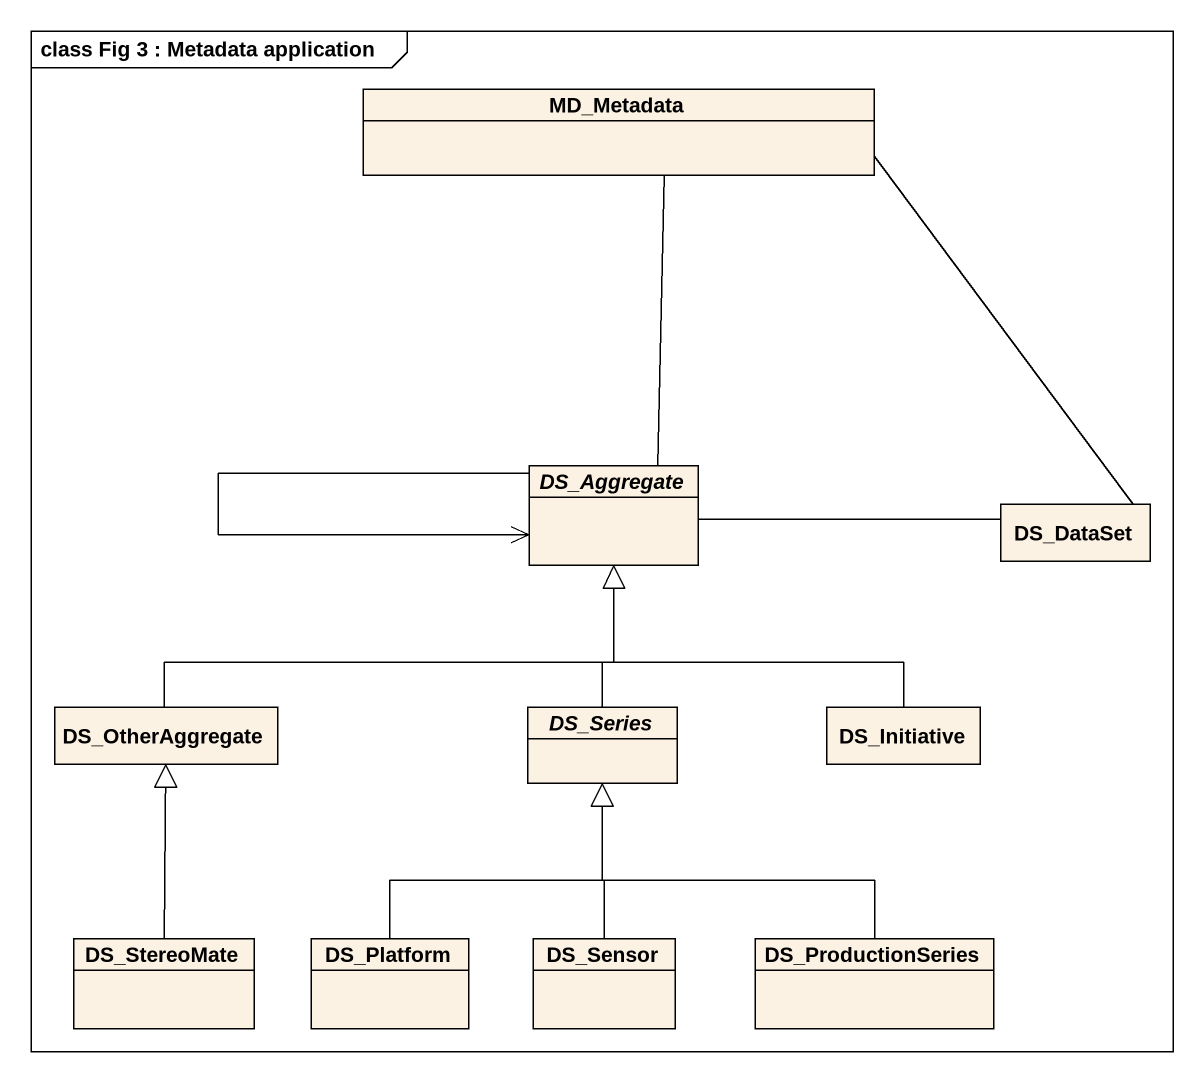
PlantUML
@startuml
mainframe class Fig 3 : Metadata application
hide circle
hide empty members
class MD_Metadata
abstract class DS_Aggregate
class DS_DataSet
class DS_OtherAggregate
abstract class DS_Series
class DS_Initiative
class DS_StereoMate
class DS_Platform
class DS_Sensor
class DS_ProductionSeries
MD_Metadata -- DS_Aggregate
MD_Metadata -- DS_DataSet
DS_Aggregate --> DS_Aggregate
DS_DataSet -left- DS_Aggregate
DS_OtherAggregate -right-|> DS_Aggregate
DS_Series -up-|> DS_Aggregate
DS_Initiative -up-|> DS_Aggregate
DS_StereoMate -up-|> DS_OtherAggregate
DS_Platform -up-|> DS_Series
DS_Sensor -up-|> DS_Series
DS_ProductionSeries -up-|> DS_Series
@enduml
